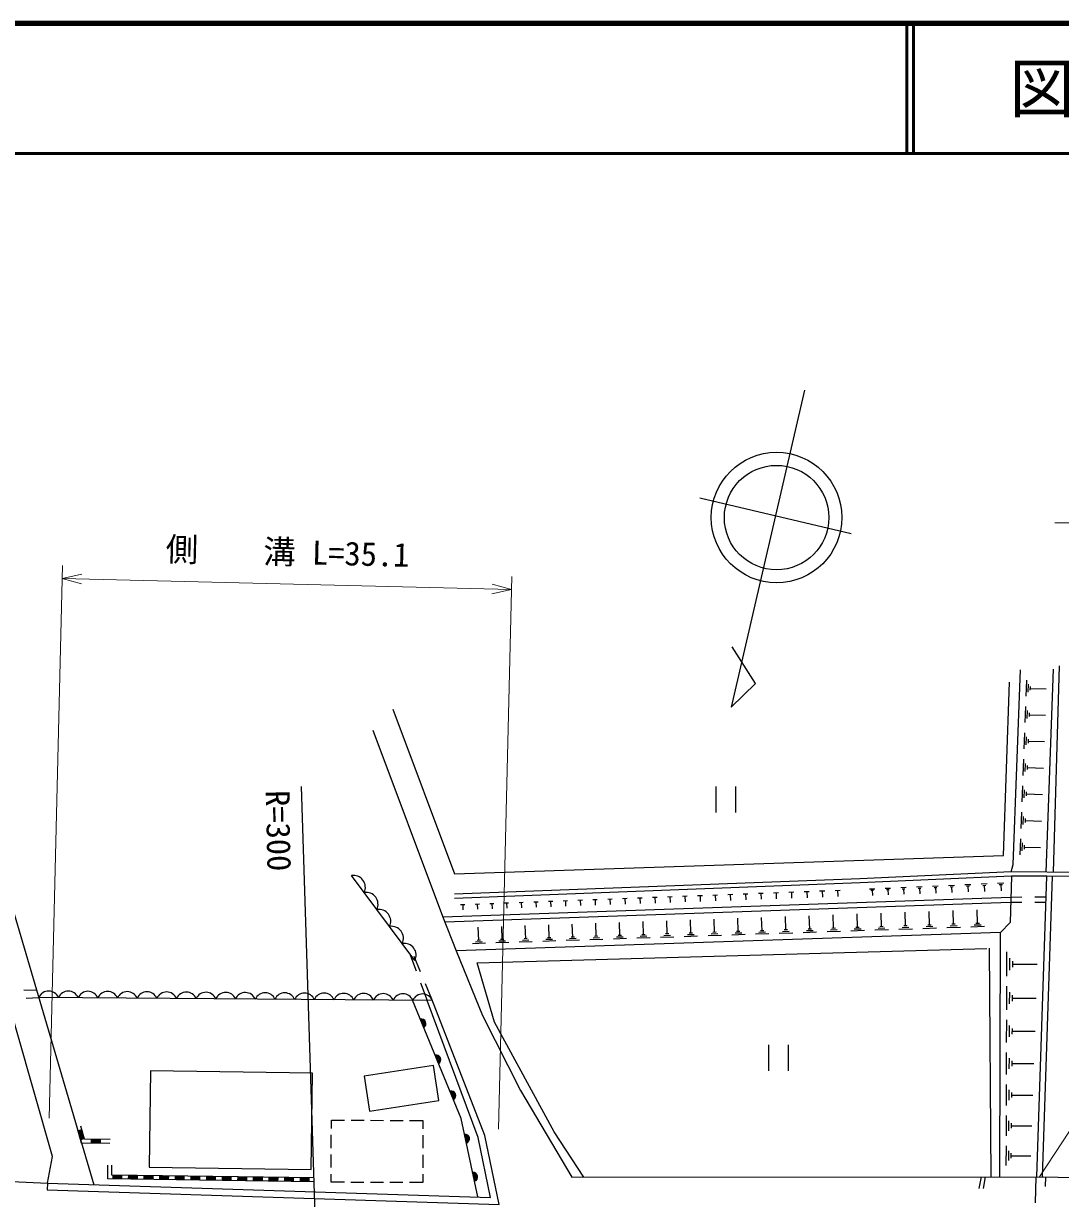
# Model space of a CAD drawing. Units: millimetres, scale not verified. Extents: x 40000 to 680000, y 20000 to 380000.
# Drawn here: x 440877 to 520547, y 289673 to 380000 of the extents above; entities that cross this region are included whole.
import ezdxf
from ezdxf.enums import TextEntityAlignment as Align

# ---------------------------------------------------------------- set-up
doc = ezdxf.new("R2010")
doc.units = ezdxf.units.MM
doc.header["$LTSCALE"] = 1000
for name, color, linetype, lineweight in [('M-BGD', 7, 'Continuous', 25), ('M-BMK-SRVR', 3, 'Continuous', 25), ('M-STR-HTXT', 7, 'Continuous', 13), ('M-TTL', 2, 'Continuous', 140), ('M-TTL-LINE', 7, 'Continuous', 50)]:
    doc.layers.add(name, color=color, linetype=linetype, lineweight=lineweight)
doc.layers.add('M-TTL-TXT', color=7, linetype='Continuous')
doc.styles.add('ＭＳ ゴシック', font='')
doc.styles.get('ＭＳ ゴシック').set_extended_font_data('MS Gothic')

msp = doc.modelspace()

# ---------------------------------------------------------------- linework, layer by layer
at = {"layer": 'M-BGD'}
for p, q in [((500887, 351811), (495257, 327453)), ((504473, 340773), (492840, 343500)), ((497121, 329265), (495316, 332092)), ((520010, 314760), (520468, 330621)), ((519456, 314760), (520010, 330353)), ((495257, 327453), (497121, 329265)), ((517907, 328292), (517953, 329513)), ((518071, 328591), (518094, 329202)), ((518229, 328738), (518241, 329044)), ((518235, 328891), (519457, 328845)), ((517830, 326266), (517877, 327491)), ((517995, 326566), (518018, 327179)), ((518154, 326714), (518165, 327020)), ((518160, 326867), (519384, 326820)), ((517754, 324236), (517800, 325465)), ((517919, 324538), (517942, 325152)), ((518078, 324685), (518090, 324992)), ((518084, 324839), (519312, 324792)), ((517677, 322203), (517723, 323435)), ((517842, 322505), (517866, 323121)), ((518002, 322653), (518014, 322961)), ((518008, 322807), (519240, 322761)), ((494070, 321352), (494070, 319352)), ((495570, 321352), (495570, 319352)), ((517600, 320166), (517646, 321402)), ((517766, 320469), (517789, 321087)), ((517926, 320618), (517938, 320927)), ((517932, 320772), (519168, 320726)), ((517523, 318126), (517570, 319365)), ((517689, 318430), (517713, 319049)), ((517850, 318579), (517862, 318889)), ((517856, 318734), (519095, 318687)), ((517446, 316082), (517492, 317325)), ((517613, 316387), (517636, 317008)), ((517774, 316536), (517786, 316847)), ((517780, 316692), (519022, 316645)), ((470946, 307970), (466071, 314502)), ((519493, 314446), (516774, 314464)), ((518717, 291338), (519493, 314446)), ((519165, 291335), (519941, 314443)), ((505876, 313468), (506277, 313487)), ((507071, 313523), (507482, 313541)), ((508276, 313577), (508697, 313597)), ((508386, 313477), (508597, 313487)), ((508492, 313482), (508511, 313061)), ((509491, 313633), (509922, 313652)), ((509604, 313530), (509820, 313540)), ((509712, 313535), (509731, 313104)), ((510716, 313688), (511158, 313708)), ((510832, 313583), (511052, 313593)), ((510942, 313588), (510962, 313147)), ((511952, 313745), (512403, 313765)), ((512070, 313637), (512295, 313647)), ((512182, 313642), (512203, 313191)), ((513197, 313801), (513659, 313822)), ((513318, 313691), (513548, 313702)), ((513433, 313696), (513454, 313235)), ((514453, 313858), (514925, 313880)), ((514576, 313746), (514812, 313756)), ((514694, 313751), (514715, 313279)), ((515719, 313916), (516201, 313938)), ((515845, 313801), (516086, 313812)), ((515965, 313806), (515987, 313324)), ((473087, 311315), (516729, 312850)), ((481205, 312520), (481541, 312533)), ((482339, 312564), (482678, 312577)), ((482508, 312570), (482525, 312147)), ((483476, 312607), (483817, 312620)), ((483647, 312614), (483663, 312187)), ((484615, 312651), (484960, 312664)), ((484787, 312657), (484804, 312227)), ((485758, 312694), (486105, 312708)), ((485931, 312701), (485948, 312267)), ((486903, 312738), (487252, 312752)), ((487077, 312745), (487094, 312308)), ((488050, 312782), (488403, 312796)), ((488227, 312789), (488244, 312348)), ((489201, 312826), (489556, 312840)), ((489379, 312833), (489396, 312389)), ((490354, 312870), (490713, 312884)), ((490533, 312877), (490551, 312429)), ((491511, 312914), (491872, 312928)), ((491691, 312921), (491708, 312470)), ((492670, 312959), (493033, 312972)), ((492851, 312966), (492869, 312511)), ((493831, 313003), (494198, 313017)), ((494015, 313010), (494032, 312552)), ((494996, 313047), (495365, 313062)), ((495181, 313055), (495198, 312593)), ((496163, 313092), (496536, 313106)), ((496350, 313099), (496367, 312634)), ((497334, 313137), (497709, 313151)), ((497521, 313144), (497539, 312675)), ((498507, 313182), (498885, 313196)), ((498696, 313189), (498714, 312716)), ((499683, 313227), (500064, 313241)), ((499873, 313234), (499892, 312758)), ((500862, 313272), (501246, 313286)), ((501054, 313279), (501072, 312799)), ((502043, 313317), (502430, 313332)), ((502237, 313324), (502255, 312841)), ((503228, 313362), (503618, 313377)), ((503423, 313369), (503441, 312883)), ((505981, 313373), (506181, 313382)), ((506081, 313377), (506099, 312976)), ((507179, 313425), (507384, 313434)), ((507281, 313429), (507300, 313018)), ((516729, 312850), (517584, 312854)), ((518584, 312858), (519439, 312862)), ((439897, 312430), (446285, 290727)), ((473238, 310930), (516718, 312459)), ((474459, 312263), (474778, 312275)), ((474619, 312269), (474634, 311869)), ((475577, 312305), (475899, 312318)), ((475738, 312312), (475753, 311909)), ((476697, 312348), (477022, 312361)), ((476859, 312354), (476875, 311948)), ((477820, 312391), (478147, 312404)), ((477984, 312397), (477999, 311988)), ((478946, 312434), (479276, 312447)), ((479111, 312440), (479127, 312027)), ((480074, 312477), (480407, 312490)), ((480241, 312484), (480256, 312067)), ((481373, 312527), (481389, 312107)), ((508639, 310631), (508604, 311673)), ((510484, 310693), (510449, 311738)), ((512331, 310756), (512296, 311803)), ((514181, 310818), (514146, 311868)), ((516718, 312459), (517572, 312454)), ((518572, 312448), (519425, 312442)), ((483071, 309766), (483037, 310774)), ((484881, 309827), (484847, 310838)), ((486694, 309888), (486660, 310902)), ((488509, 309950), (488475, 310966)), ((490327, 310011), (490293, 311029)), ((492147, 310073), (492113, 311093)), ((493970, 310134), (493936, 311158)), ((495795, 310196), (495761, 311222)), ((497622, 310258), (497588, 311286)), ((499452, 310320), (499418, 311350)), ((501285, 310382), (501250, 311415)), ((503120, 310444), (503085, 311479)), ((504957, 310506), (504922, 311544)), ((506797, 310568), (506762, 311609)), ((512462, 310760), (512201, 310751)), ((514313, 310822), (514050, 310814)), ((515929, 310114), (474108, 308713)), ((475854, 309522), (475820, 310520)), ((477654, 309583), (477621, 310584)), ((479457, 309644), (479424, 310647)), ((481263, 309705), (481229, 310711)), ((485008, 309831), (484755, 309823)), ((486821, 309893), (486567, 309884)), ((488768, 309831), (488260, 309814)), ((488636, 309954), (488382, 309946)), ((490586, 309893), (490077, 309875)), ((490454, 310016), (490200, 310007)), ((492666, 309835), (491645, 309801)), ((492407, 309954), (491896, 309937)), ((492275, 310077), (492020, 310069)), ((494490, 309896), (493467, 309862)), ((494230, 310015), (493718, 309998)), ((494098, 310139), (493842, 310130)), ((496316, 309957), (495291, 309923)), ((496056, 310077), (495543, 310059)), ((495923, 310200), (495667, 310192)), ((498145, 310018), (497117, 309984)), ((497884, 310138), (497370, 310121)), ((497751, 310262), (497494, 310254)), ((499976, 310080), (498946, 310045)), ((499714, 310200), (499199, 310182)), ((499581, 310324), (499324, 310316)), ((501810, 310141), (500777, 310106)), ((501547, 310261), (501031, 310244)), ((501414, 310386), (501156, 310378)), ((503646, 310202), (502611, 310168)), ((503383, 310323), (502865, 310306)), ((503249, 310448), (502990, 310440)), ((505485, 310264), (504447, 310229)), ((505221, 310385), (504702, 310368)), ((505087, 310510), (504827, 310502)), ((507326, 310326), (506286, 310291)), ((507061, 310447), (506541, 310430)), ((506927, 310573), (506667, 310564)), ((509170, 310387), (508127, 310352)), ((508904, 310509), (508383, 310492)), ((508770, 310635), (508509, 310626)), ((511016, 310449), (509970, 310414)), ((510750, 310571), (510227, 310554)), ((510615, 310697), (510354, 310689)), ((512864, 310511), (511816, 310476)), ((512598, 310633), (512074, 310616)), ((514715, 310573), (513665, 310538)), ((514448, 310696), (513923, 310678)), ((515884, 291336), (515929, 310114)), ((476361, 309289), (475363, 309255)), ((476107, 309405), (475608, 309389)), ((475978, 309526), (475729, 309518)), ((478163, 309349), (477162, 309316)), ((477909, 309466), (477408, 309449)), ((477779, 309587), (477529, 309578)), ((479968, 309410), (478964, 309376)), ((479712, 309527), (479211, 309510)), ((479583, 309648), (479332, 309639)), ((481774, 309470), (480768, 309436)), ((481519, 309587), (481016, 309571)), ((481389, 309709), (481137, 309700)), ((483583, 309531), (482575, 309497)), ((483327, 309648), (482823, 309631)), ((483197, 309770), (482945, 309762)), ((485395, 309591), (484384, 309557)), ((485138, 309709), (484633, 309692)), ((487209, 309652), (486196, 309618)), ((486952, 309770), (486445, 309753)), ((489026, 309713), (488010, 309679)), ((490845, 309774), (489826, 309740)), ((515063, 308926), (515196, 291335)), ((470535, 308520), (471036, 307181)), ((471380, 307100), (470892, 308277)), ((516421, 306753), (516426, 308626)), ((516657, 307220), (516659, 308157)), ((516891, 307454), (516893, 307922)), ((516892, 307688), (518766, 307684)), ((471386, 306245), (471887, 304906)), ((440903, 305714), (441878, 305700)), ((472251, 304999), (471763, 306176)), ((516415, 304177), (516419, 305985)), ((516642, 304628), (516644, 305532)), ((516869, 304854), (516870, 305306)), ((441090, 305083), (442046, 305129)), ((472293, 304891), (442046, 305129)), ((516869, 305080), (518678, 305075)), ((516409, 301663), (516413, 303408)), ((516628, 302099), (516630, 302972)), ((516847, 302317), (516848, 302753)), ((516847, 302535), (518593, 302531)), ((498123, 301493), (498123, 299493)), ((499623, 301493), (499623, 299493)), ((516403, 299211), (516407, 300894)), ((516615, 299631), (516617, 300473)), ((516826, 299841), (516827, 300262)), ((516826, 300052), (518509, 300048)), ((516397, 296818), (516401, 298441)), ((516601, 297224), (516603, 298035)), ((516805, 297426), (516806, 297832)), ((516805, 297629), (518428, 297625)), ((464527, 295055), (464529, 295691)), ((464529, 295691), (465543, 295688)), ((466043, 295687), (467043, 295685)), ((467543, 295684), (468543, 295681)), ((469043, 295680), (470043, 295678)), ((470543, 295677), (471558, 295675)), ((471558, 295675), (471556, 295039)), ((516392, 294484), (516396, 296048)), ((516588, 294875), (516590, 295656)), ((516784, 295070), (516785, 295461)), ((445344, 293926), (444986, 295143)), ((445354, 294955), (445066, 294870)), ((445321, 294216), (445123, 294887)), ((445379, 294233), (445181, 294904)), ((445436, 294250), (445239, 294921)), ((445569, 294223), (445273, 295228)), ((445494, 294267), (445296, 294938)), ((464524, 293555), (464526, 294555)), ((471555, 294539), (471553, 293539)), ((516785, 295265), (518349, 295261)), ((445264, 294199), (445551, 294284)), ((447519, 293898), (445344, 293926)), ((447523, 294198), (445569, 294223)), ((446085, 294217), (446081, 293917)), ((446782, 293968), (446082, 293977)), ((446783, 294028), (446083, 294037)), ((446784, 294148), (446084, 294157)), ((446784, 294088), (446084, 294097)), ((446781, 293908), (446785, 294208)), ((516386, 292206), (516390, 293713)), ((464520, 292055), (464523, 293055)), ((471552, 293039), (471549, 292039)), ((516576, 292583), (516577, 293336)), ((516764, 292770), (516765, 293147)), ((516765, 292959), (518271, 292955)), ((422142, 291863), (442716, 290840)), ((447353, 291175), (447353, 292232)), ((447653, 291471), (447653, 292232)), ((463204, 290961), (447353, 291175)), ((463208, 291261), (447653, 291471)), ((447733, 291470), (447729, 291170)), ((448430, 291281), (447730, 291290)), ((448429, 291221), (447730, 291230)), ((448431, 291341), (447731, 291350)), ((448432, 291401), (447732, 291410)), ((448429, 291161), (448433, 291461)), ((448933, 291454), (448929, 291154)), ((449629, 291205), (448929, 291214)), ((449630, 291265), (448930, 291274)), ((449631, 291325), (448931, 291334)), ((449632, 291385), (448932, 291394)), ((449629, 291145), (449633, 291445)), ((450133, 291438), (450129, 291138)), ((450829, 291188), (450129, 291198)), ((450830, 291248), (450130, 291258)), ((450831, 291308), (450131, 291318)), ((450832, 291368), (450132, 291378)), ((450828, 291128), (450833, 291428)), ((451332, 291422), (451328, 291122)), ((452029, 291172), (451329, 291182)), ((452030, 291232), (451330, 291242)), ((452031, 291292), (451331, 291302)), ((452032, 291352), (451332, 291362)), ((452028, 291112), (452032, 291412)), ((452532, 291405), (452528, 291105)), ((453229, 291156), (452529, 291165)), ((453230, 291216), (452530, 291225)), ((453231, 291276), (452531, 291285)), ((453231, 291336), (452532, 291345)), ((453228, 291096), (453232, 291396)), ((453732, 291389), (453728, 291089)), ((454429, 291140), (453729, 291149)), ((454430, 291200), (453730, 291209)), ((454431, 291320), (453731, 291329)), ((454431, 291260), (453731, 291269)), ((454428, 291080), (454432, 291380)), ((454932, 291373), (454928, 291073)), ((455629, 291123), (454929, 291133)), ((455630, 291183), (454930, 291193)), ((455631, 291303), (454931, 291313)), ((455630, 291243), (454931, 291253)), ((455628, 291063), (455632, 291363)), ((456132, 291357), (456128, 291057)), ((456829, 291107), (456129, 291117)), ((456830, 291227), (456130, 291237)), ((456830, 291167), (456130, 291177)), ((456831, 291287), (456131, 291297)), ((456828, 291047), (456832, 291347)), ((457332, 291340), (457328, 291040)), ((458029, 291151), (457329, 291160)), ((458029, 291091), (457329, 291100)), ((458030, 291211), (457330, 291220)), ((458031, 291271), (457331, 291280)), ((458028, 291031), (458032, 291331)), ((458532, 291324), (458528, 291024)), ((459229, 291135), (458529, 291144)), ((459229, 291075), (458529, 291084)), ((459230, 291195), (458530, 291204)), ((459231, 291255), (458531, 291264)), ((459228, 291015), (459232, 291315)), ((459732, 291308), (459728, 291008)), ((460428, 291058), (459728, 291068)), ((460429, 291118), (459729, 291128)), ((460430, 291178), (459730, 291188)), ((460431, 291238), (459731, 291248)), ((460428, 290998), (460432, 291298)), ((460932, 291292), (460928, 290992)), ((461628, 291042), (460928, 291052)), ((461629, 291102), (460929, 291112)), ((461630, 291162), (460930, 291172)), ((461631, 291222), (460931, 291232)), ((461627, 290982), (461632, 291282)), ((462131, 291275), (462127, 290975)), ((462828, 291026), (462128, 291035)), ((462829, 291086), (462129, 291095)), ((462830, 291146), (462130, 291155)), ((462831, 291206), (462131, 291215)), ((462827, 290966), (462831, 291266)), ((464518, 290919), (464519, 291555)), ((465532, 290916), (464518, 290919)), ((467032, 290913), (466032, 290915)), ((468532, 290910), (467532, 290912)), ((470032, 290906), (469032, 290908)), ((471547, 290903), (470532, 290905)), ((471548, 291539), (471547, 290903)), ((514307, 290432), (514466, 291335)), ((514625, 290432), (514784, 291335)), ((518621, 289344), (518680, 291338)), ((519401, 290583), (519423, 291334)), ((442716, 290840), (442692, 290328))]:
    msp.add_line(p, q, dxfattribs=at)
for points in [[(516768, 314778), (516917, 315347), (517483, 330311)], [(469244, 327298), (473986, 314624), (516157, 316049), (516629, 329357)], [(467717, 325688), (473059, 311387), (474108, 308713), (476143, 303731), (479065, 297965), (483004, 291310), (519242, 291338), (538229, 290907), (540857, 290694), (545183, 290584)], [(522275, 314741), (516768, 314778), (505143, 314249), (473985, 313058)], [(516774, 314464), (505156, 313936), (473997, 312745)], [(516774, 314464), (516674, 310894), (515929, 310114)], [(545438, 290586), (543007, 292751), (523035, 292806), (521853, 293774), (521654, 295261), (521952, 314099), (521667, 314432), (519493, 314446)], [(442716, 290840), (443096, 292898), (437591, 312158)], [(483936, 291311), (481650, 294786), (477075, 303222), (475721, 307800), (514883, 308887)], [(442692, 290328), (477410, 289205), (476317, 294511), (472251, 304999)], [(442716, 290840), (476750, 289762), (475803, 294359), (471887, 304906)], [(475791, 289792), (474511, 295824), (470765, 304908)]]:
    msp.add_lwpolyline(points, dxfattribs=at)
for points in [[(467466, 296395), (472782, 297212), (472368, 299903), (467052, 299087)], [(450527, 292088), (462968, 291912), (463072, 299306), (450632, 299483)]]:
    msp.add_lwpolyline(points, close=True, dxfattribs=at)
for radius in [5016, 4013]:
    msp.add_circle((498734, 342020), radius, dxfattribs=at)
for centre, radius, start, end in [((466226, 313601), 914, 333.68567, 99.78402), ((467201, 312295), 914, 333.68567, 99.78402), ((468176, 310988), 914, 333.68567, 99.78402), ((469151, 309682), 914, 333.68567, 99.78402), ((470126, 308375), 914, 333.68567, 99.78402), ((442800, 304802), 822, 22.60284, 156.49437), ((444312, 304790), 822, 22.60284, 156.49437), ((445824, 304778), 822, 22.60284, 156.49437), ((447337, 304766), 822, 22.60284, 156.49437), ((448849, 304754), 822, 22.60284, 156.49437), ((450361, 304742), 822, 22.60284, 156.49437), ((451874, 304730), 822, 22.60284, 156.49437), ((453386, 304718), 822, 22.60284, 156.49437), ((454898, 304706), 822, 22.60284, 156.49437), ((456411, 304694), 822, 22.60284, 156.49437), ((457923, 304683), 822, 22.60284, 156.49437), ((459436, 304671), 822, 22.60284, 156.49437), ((460948, 304659), 822, 22.60284, 156.49437), ((462460, 304647), 822, 22.60284, 156.49437), ((463973, 304635), 822, 22.60284, 156.49437), ((465485, 304623), 822, 22.60284, 156.49437), ((466997, 304611), 822, 22.60284, 156.49437), ((468510, 304599), 822, 22.60284, 156.49437), ((470022, 304587), 822, 22.60284, 156.49437), ((471534, 304575), 822, 22.60284, 156.49437), ((471444, 303118), 354, 301.2114, 103.61658), ((471444, 303118), 283, 303.43544, 101.39254), ((471444, 303118), 212, 307.18177, 97.64621), ((471444, 303118), 142, 314.8935, 89.93448), ((471444, 303118), 100, 325.21116, 79.61682), ((472588, 300345), 354, 301.2114, 103.61658), ((472588, 300345), 283, 303.43544, 101.39254), ((472588, 300345), 212, 307.18177, 97.64621), ((472588, 300345), 142, 314.8935, 89.93448), ((472588, 300345), 100, 325.21116, 79.61682), ((473732, 297572), 354, 301.2114, 103.61658), ((473732, 297572), 283, 303.43544, 101.39254), ((473732, 297572), 212, 307.18177, 97.64621), ((473732, 297572), 142, 314.8935, 89.93448), ((473732, 297572), 100, 325.21116, 79.61682), ((474787, 294264), 354, 290.77875, 93.18393), ((474787, 294264), 283, 293.00279, 90.95989), ((474787, 294264), 212, 296.74911, 87.21356), ((474787, 294264), 142, 304.46084, 79.50183), ((474787, 294264), 100, 314.77851, 69.18417), ((475410, 291329), 354, 290.77875, 93.18393), ((475410, 291329), 283, 293.00279, 90.95989), ((475410, 291329), 212, 296.74911, 87.21356), ((475410, 291329), 142, 304.46084, 79.50183), ((475410, 291329), 100, 314.77851, 69.18417)]:
    msp.add_arc(centre, radius, start, end, dxfattribs=at)
at = {"layer": 'M-BMK-SRVR'}
msp.add_line((463385, 285348), (462222, 321354), dxfattribs=at)
at = {"layer": 'M-STR-HTXT'}
for p, q in [((442837, 295839), (443864, 338325)), ((443840, 337325), (445349, 337664)), ((443840, 337325), (478369, 336490)), ((443840, 337325), (445331, 336914)), ((477366, 295004), (478393, 337490)), ((478369, 336490), (476861, 336151)), ((478369, 336490), (476879, 336901))]:
    msp.add_line(p, q, dxfattribs=at)
msp.add_lwpolyline([(518942, 291338), (551946, 341603), (520106, 341603)], dxfattribs=at)
at = {"layer": 'M-TTL'}
msp.add_line((680000, 380000), (40000, 380000), dxfattribs=at)
at = {"layer": 'M-TTL-LINE'}
for p, q in [((508747, 380000), (508747, 370000)), ((509247, 380000), (509247, 370000)), ((40000, 370000), (680000, 370000))]:
    msp.add_line(p, q, dxfattribs=at)

# ---------------------------------------------------------------- texts
at = {"layer": 'M-BMK-SRVR', "style": 'ＭＳ ゴシック'}
msp.add_text('R=300', height=1833, rotation=271.3, dxfattribs=at).set_placement((460400, 321062), align=Align.MIDDLE_LEFT)
at = {"layer": 'M-STR-HTXT', "style": 'ＭＳ ゴシック'}
msp.add_text('側\u3000\u3000溝 L=35.1', height=1833, rotation=358.615, dxfattribs=at).set_placement((461129, 337907), align=Align.BOTTOM_CENTER)
at = {"layer": 'M-TTL-TXT', "style": 'ＭＳ ゴシック'}
msp.add_text('図面番号', height=3666, dxfattribs=at).set_placement((526622, 375000), align=Align.MIDDLE_CENTER)

doc.saveas('drawing.dxf')
